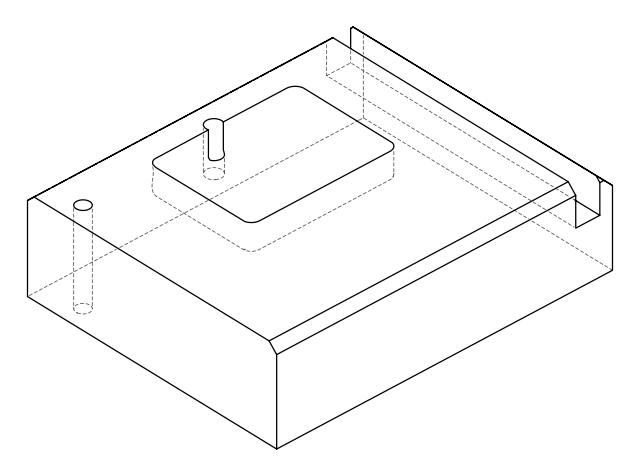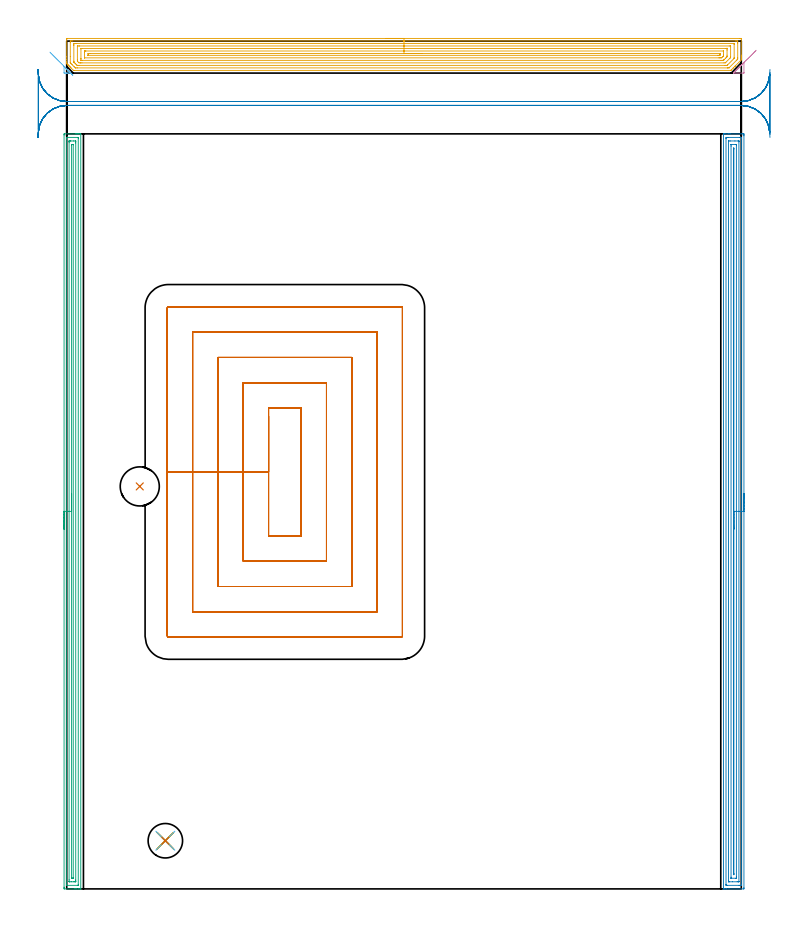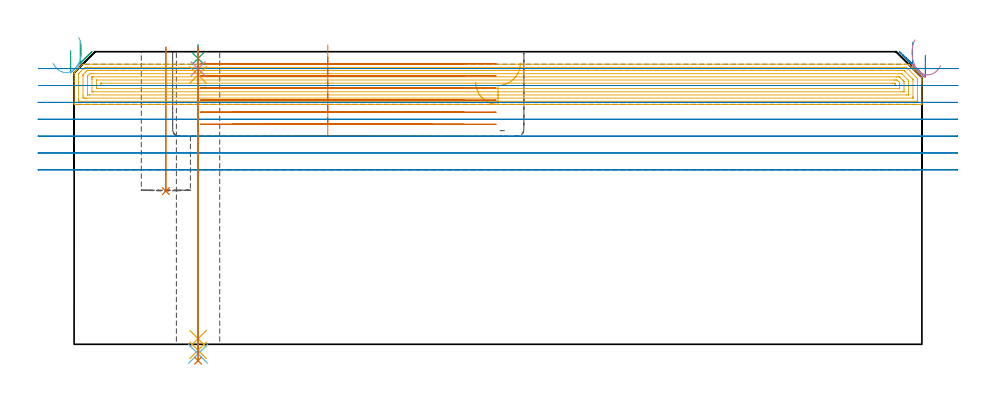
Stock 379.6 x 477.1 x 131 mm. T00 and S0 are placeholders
(PLAN: 13 operations, 8 tool changes, 97.8 min)
(1 INDEXABLE_INSERT_DRILL_BLIND_HOLE_FROM_SOLID | STEP1POCKET | NXT0302_015 | 0.26 min | 23583 mm3)
(2 AREA_MILL | FG_CHAMFER_SURFACE | UGT0205_001 | 17.16 min | 28515 mm3)
(3 AREA_MILL_1 | FG_CHAMFER_SURFACE_1 | UGT0205_001 | 13.79 min | 19021 mm3)
(4 AREA_MILL_2 | FG_CHAMFER_SURFACE_2 | UGT0205_001 | 0.23 min | 1218 mm3)
(5 AREA_MILL_3 | FG_CHAMFER_SURFACE_3 | UGT0205_001 | 21.43 min | 104778 mm3)
(6 AREA_MILL_4 | FG_CHAMFER_SURFACE_4 | UGT0205_001 | 0.19 min | 160 mm3)
(7 MILL_RECTANGULAR_POCKET | POCKET_RECTANGULAR_STRAIGHT | NXT0201_007 | Follow Part, ap 6.25, ae 75% | 30.34 min | 1245376 mm3)
(8 MILL_RECTANGULAR_SLOT | SLOT_RECTANGULAR | UGT0201_004 | Follow Part, ap 8, ae 75% | 12.66 min | 679836 mm3)
(9 SPOT_DRILL | STEP1HOLE | NXT0321_9005460120000 | 0.05 min | 141 mm3)
(10 DRILL_BLIND_HOLE_INTO_CENTER | STEP1HOLE | NXT0301_022 | 0.04 min | 93 mm3)
(11 GUN_DRILL_THROUGH_HOLE | STEP1HOLE | UGT0307_001 | 0.58 min | 2662 mm3)
(12 SPADE_DRILL_TO_ENLARGE_THROUGH_HOLE | STEP1HOLE | UGT0306_003 | 0.55 min | 13187 mm3)
(13 DRILL_TO_ENLARGE_THROUGH_HOLE | STEP1HOLE | UGT0301_261 | 0.56 min | 22512 mm3)
(TOOL NXT0302_015 | Index. Insert Drill 22mm [880-D2200L25-03] | D22 PA176 FL66 Z2)
(TOOL UGT0205_001 | Chamfer Mill 20 x 3 x 45 deg. | D20 FL50 Z2)
(TOOL NXT0201_007 | ENDMILL 25mm [R216.25-25050GCK54P 1620] | D25 R3 FL54 Z5)
(TOOL UGT0201_004 | End Mill 32 mm | D32 FL53 Z6)
(TOOL NXT0321_9005460120000 | NC Spot Drill, 142deg, 12mm, Carbide, Uncoated | D12 PA142 FL30 Z2)
(TOOL NXT0301_022 | Carbide Drill 5.1mm [860.1-0510-015A1-MM 2214] | D5.1 PA140 FL28 Z2)
(TOOL UGT0307_001 | Gun Drill 5 mm | D5 PA130 FL24 Z1)
(TOOL UGT0306_003 | Spade Drill 12.5mm | D12.5 PA132 FL10 Z2)
(TOOL UGT0301_261 | Twist Drill 19.4 mm | D19.4 PA118 FL140 Z2)
(OP 1 INDEXABLE_INSERT_DRILL_BLIND_HOLE_FROM_SOLID)
G17 G21 G94 G90
T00 M6
G54
G17 G0 G90 X41.1 Y226.5 S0 M3
G43 Z141. H1
G94 G81 G98 Z68.6 F250. R133.
G80
M5
M2
(OP 2 AREA_MILL)
G17 G21 G94 G90
T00 M6
G54
G17 G0 G90 X381.1 Y222.45 S1061 M3
G43 Z141. H0
Z129.5
G94 G1 Y222.412 Z128.628 F250.
Y222.298 Z127.764
Y222.109 Z126.912
Y221.847 Z126.08
Y221.513 Z125.274
Y221.11 Z124.5
Y220.642 Z123.764
Y220.11 Z123.072
Y219.521 Z122.429
Y218.878 Z121.84
Y218.186 Z121.308
Y217.45 Z120.84
Y216.676 Z120.437
Y215.87 Z120.103
Y215.038 Z119.841
Y214.187 Z119.652
Y213.322 Z119.538
Y212.45 Z119.5
Y0.624
X381.096 Y0.19 Z119.503
X381.092 Y0.01 Z119.506
X380.908 Y0. Z119.69
X372.704 Z127.89
X371.29 Z129.306
X370.94 Z129.655
X370.241 Z130.359
X369.963 Z130.636
X369.607 Z130.984
X369.603 Y0.007 Z130.988
X369.6 Y0.177 Z131.
Y424.723
X369.603 Y424.892 Z130.988
X369.607 Y424.893 Z130.984
X369.963 Y424.9 Z130.637
X370.241 Z130.358
X370.94 Z129.655
X372.172 Z128.425
X372.704 Z127.89
X373.32 Z127.275
X380.026 Z120.571
X380.642 Y424.895 Z119.956
X381.092 Y424.89 Z119.506
X381.095 Y424.736 Z119.503
X381.099 Y424.276 Z119.501
X381.1 Y423.811 Z119.5
Y212.45
X379.686 Z120.914
X379.685 Y2.487 Z120.915
Y2.412
X379.679 Y2.012 Z120.921
X379.281 Y2.003 Z121.319
X378.878 Y2.001 Z121.722
X378.402 Y2. Z122.198
X371.822 Y2.001 Z128.778
X371.344 Y2.003 Z129.256
X371.119 Y2.01 Z129.481
X371.021 Y2.036 Z129.579
X371.015 Y2.336 Z129.585
Y2.412
Y422.413
Y422.488
X371.021 Y422.888 Z129.579
X371.419 Y422.897 Z129.181
X371.822 Y422.899 Z128.778
X372.298 Y422.9 Z128.302
X378.878 Y422.899 Z121.722
X379.356 Y422.897 Z121.244
X379.581 Y422.89 Z121.019
X379.679 Y422.864 Z120.921
X379.685 Y422.564 Z120.915
Y422.488
X379.686 Y212.45 Z120.914
X378.272 Z122.328
X378.271 Y4.199 Z122.329
X378.27 Y4.06 Z122.33
X378.267 Y4.026 Z122.333
X378.265 Y4.015 Z122.335
X378.256 Y4.01 Z122.344
X378.19 Y4.003 Z122.41
X377.996 Y4.001 Z122.604
X377.31 Y4. Z123.29
X374.665 Z125.935
X372.901 Z127.699
X372.704 Y4.002 Z127.896
X372.508 Y4.006 Z128.092
X372.453 Y4.01 Z128.147
X372.435 Y4.016 Z128.165
X372.433 Y4.033 Z128.167
X372.43 Y4.106 Z128.17
X372.429 Y4.199 Z128.171
X372.428 Y4.479 Z128.172
X372.429 Y420.701 Z128.171
X372.43 Y420.84 Z128.17
X372.433 Y420.874 Z128.167
X372.435 Y420.885 Z128.165
X372.444 Y420.89 Z128.156
X372.511 Y420.897 Z128.089
X372.704 Y420.899 Z127.896
X373.39 Y420.9 Z127.21
X376.035 Z124.565
X377.799 Z122.801
X377.996 Y420.898 Z122.604
X378.192 Y420.894 Z122.408
X378.247 Y420.89 Z122.353
X378.265 Y420.884 Z122.335
X378.267 Y420.867 Z122.333
X378.27 Y420.794 Z122.33
X378.271 Y420.701 Z122.329
X378.272 Y420.421 Z122.328
Y212.45
X376.857 Z123.743
Y6.881
X376.855 Y6.249 Z123.745
X376.851 Y6.037 Z123.749
X376.85 Y6.01 Z123.75
X376.829 Y6.007 Z123.771
X376.775 Y6.003 Z123.825
X376.666 Y6.001 Z123.934
X374.032 Z126.568
X373.926 Y6.003 Z126.674
X373.874 Y6.007 Z126.726
X373.852 Y6.01 Z126.748
X373.85 Y6.023 Z126.75
X373.847 Y6.134 Z126.753
X373.843 Y6.62 Z126.757
Y418.02
X373.845 Y418.651 Z126.755
X373.849 Y418.863 Z126.751
X373.85 Y418.89 Z126.75
X373.871 Y418.893 Z126.729
X373.925 Y418.897 Z126.675
X374.034 Y418.899 Z126.566
X376.668 Z123.932
X376.774 Y418.897 Z123.826
X376.826 Y418.893 Z123.774
X376.848 Y418.89 Z123.752
X376.851 Y418.877 Z123.749
X376.853 Y418.766 Z123.747
X376.857 Y418.28 Z123.743
Y212.45
X375.443 Z125.157
Y8.574
X375.442 Y8.479 Z125.158
X375.437 Y8.291 Z125.163
X375.426 Y8.01 Z125.174
X375.35 Z125.25
X375.264 Y8.017 Z125.336
X375.259 Y8.385 Z125.341
X375.257 Y8.574 Z125.343
Y416.326
X375.258 Y416.421 Z125.342
X375.263 Y416.609 Z125.337
X375.274 Y416.89 Z125.326
X375.35 Z125.25
X375.436 Y416.884 Z125.164
X375.441 Y416.515 Z125.159
X375.443 Y416.326 Z125.157
Y212.45
Y211.578 Z125.195
Y210.714 Z125.309
Y209.862 Z125.498
Y209.03 Z125.76
Y208.224 Z126.094
Y207.45 Z126.497
Y206.714 Z126.965
Y206.022 Z127.496
Y205.379 Z128.086
Y204.79 Z128.729
Y204.259 Z129.421
Y203.79 Z130.157
Y203.387 Z130.931
Y203.053 Z131.737
Y202.791 Z132.569
Y202.602 Z133.42
Y202.488 Z134.285
Y202.45 Z135.157
G0 Z141.
M5
M2
(OP 3 AREA_MILL_1)
G17 G21 G94 G90
T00 M6
G54
G17 G0 G90 X-1.5 Y202.45 S1061 M3
G43 Z141. H0
Z131.6
G94 G1 Y202.488 Z130.728 F250.
Y202.602 Z129.864
Y202.791 Z129.012
Y203.053 Z128.18
Y203.387 Z127.374
Y203.79 Z126.6
Y204.258 Z125.864
Y204.79 Z125.172
Y205.379 Z124.529
Y206.022 Z123.94
Y206.714 Z123.408
Y207.45 Z122.94
Y208.224 Z122.537
Y209.03 Z122.203
Y209.862 Z121.941
Y210.714 Z121.752
Y211.578 Z121.638
Y212.45 Z121.6
Y424.276
X-1.498 Y424.616 Z121.601
X-1.493 Y424.89 Z121.604
X-1.166 Y424.9 Z121.932
X4.946 Z128.04
X5.473 Z128.57
X5.819 Z128.915
X6.346 Z129.442
X6.692 Z129.787
X7.385 Z130.484
X7.635 Z130.734
X7.769 Y424.898 Z130.861
X7.897 Y424.89 Z130.988
X7.9 Y424.723 Z131.
Y0.177
X7.897 Y0.01 Z130.988
X7.769 Y0.002 Z130.861
X7.635 Y0. Z130.734
X7.385 Z130.484
X6.692 Z129.787
X5.473 Z128.57
X4.946 Z128.04
X4.337 Z127.432
X-1.166 Y0.001 Z121.932
X-1.493 Y0.01 Z121.604
X-1.498 Y0.284 Z121.601
X-1.5 Y0.624 Z121.6
Y0.966
Y212.45
X-0.086 Z123.014
X-0.085 Y422.488 Z123.015
X-0.083 Y422.829 Z123.017
X-0.081 Y422.871 Z123.019
X-0.08 Y422.885 Z123.02
X-0.062 Y422.89 Z123.038
X0.045 Y422.896 Z123.145
X0.179 Y422.899 Z123.279
X6.291 Z129.391
X6.44 Y422.896 Z129.54
X6.472 Y422.892 Z129.572
X6.479 Y422.889 Z129.579
X6.482 Y422.878 Z129.582
X6.484 Y422.843 Z129.584
X6.485 Y422.7 Z129.585
X6.486 Y422.488 Z129.586
X6.485 Y2.412 Z129.585
X6.483 Y2.071 Z129.583
X6.481 Y2.029 Z129.581
X6.48 Y2.015 Z129.58
X6.461 Y2.01 Z129.561
X6.355 Y2.005 Z129.455
X6.221 Y2.001 Z129.321
X0.109 Z123.209
X-0.04 Y2.004 Z123.06
X-0.072 Y2.008 Z123.028
X-0.079 Y2.011 Z123.021
X-0.082 Y2.022 Z123.018
X-0.084 Y2.057 Z123.016
X-0.086 Y2.2 Z123.014
Y2.412
Y212.45
X1.328 Z124.428
Y419.935
X1.33 Y420.701 Z124.43
X1.331 Y420.826 Z124.431
X1.335 Y420.87 Z124.435
X1.338 Y420.89 Z124.438
X1.357 Y420.892 Z124.457
X1.454 Y420.896 Z124.554
X2.133 Y420.9 Z125.233
X2.327 Z125.427
X3.879 Z126.979
X4.752 Z127.852
X4.946 Y420.897 Z128.046
X5.011 Y420.894 Z128.111
X5.057 Y420.891 Z128.157
X5.065 Y420.828 Z128.165
X5.068 Y420.701 Z128.168
X5.07 Y420.574 Z128.17
X5.071 Y419.807 Z128.171
Y4.965
X5.07 Y4.199 Z128.17
X5.069 Y4.074 Z128.169
X5.065 Y4.03 Z128.165
X5.062 Y4.01 Z128.162
X5.043 Y4.008 Z128.143
X4.946 Y4.005 Z128.046
X4.267 Y4. Z127.367
X4.073 Z127.173
X2.521 Z125.621
X1.648 Z124.748
X1.454 Y4.003 Z124.554
X1.389 Y4.006 Z124.489
X1.343 Y4.009 Z124.443
X1.335 Y4.072 Z124.435
X1.332 Y4.199 Z124.432
X1.33 Y4.326 Z124.43
X1.328 Y5.093 Z124.428
Y212.45
X2.743 Z125.843
Y418.644
X2.744 Y418.768 Z125.844
X2.747 Y418.851 Z125.847
X2.75 Y418.89 Z125.85
X2.771 Y418.892 Z125.871
X3.2 Y418.9 Z126.3
X3.213 Z126.313
X3.625 Y418.892 Z126.725
X3.647 Y418.89 Z126.747
X3.651 Y418.878 Z126.751
X3.655 Y418.845 Z126.755
X3.657 Y418.8 Z126.757
Y418.756
Y6.256
X3.656 Y6.132 Z126.756
X3.653 Y6.049 Z126.753
X3.65 Y6.01 Z126.75
X3.629 Y6.008 Z126.729
X3.2 Y6. Z126.3
X3.187 Z126.287
X2.775 Y6.008 Z125.875
X2.753 Y6.01 Z125.853
X2.749 Y6.022 Z125.849
X2.745 Y6.055 Z125.845
X2.743 Y6.1 Z125.843
Y6.144
Y212.45
Y213.322 Z125.881
Y214.186 Z125.995
Y215.038 Z126.183
Y215.87 Z126.446
Y216.676 Z126.78
Y217.45 Z127.182
Y218.186 Z127.651
Y218.878 Z128.182
Y219.521 Z128.772
Y220.11 Z129.415
Y220.642 Z130.107
Y221.11 Z130.843
Y221.513 Z131.616
Y221.847 Z132.422
Y222.109 Z133.254
Y222.298 Z134.106
Y222.412 Z134.971
Y222.45 Z135.843
G0 Z141.
M5
M2
(OP 4 AREA_MILL_2)
G17 G21 G94 G90
T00 M6
G54
G17 G0 G90 X376.459 Y460.359 S1061 M3
G43 Z141. H0
Z136.388
G94 G1 X376.125 Y460.025 Z135.655 F250.
X375.838 Y459.738 Z134.883
X375.599 Y459.499 Z134.078
X375.411 Y459.311 Z133.248
X375.275 Y459.174 Z132.397
X375.191 Y459.091 Z131.532
X375.162 Y459.061 Z130.661
X375.186 Y459.085 Z129.789
X375.263 Y459.163 Z128.924
X375.394 Y459.294 Z128.071
X375.577 Y459.477 Z127.238
X375.81 Y459.71 Z126.431
X376.093 Y459.992 Z125.655
X376.422 Y460.322 Z124.917
X376.795 Y460.695 Z124.222
X377.21 Y461.109 Z123.577
X377.662 Y461.562 Z122.984
X378.15 Y462.05 Z122.45
X381.079 Y464.98 Z119.519
X381.095 Y464.986 Z119.503
X381.097 Y464.984 Z119.501
X381.099 Y464.977 Z119.499
Y459.431 Z119.501
X381.097 Y459.267 Z119.503
X381.093 Y459.107 Z119.507
X380.769 Y459.1 Z119.831
X375.277 Z125.32
X375.234 Y459.104 Z125.361
X375.217 Y459.108 Z125.375
X375.251 Y459.154 Z125.343
X375.532 Y459.431 Z125.068
X375.823 Y459.722 Z124.777
X378.15 Y462.05 Z122.45
X378.669 Y462.569 Z121.978
X379.215 Y463.115 Z121.571
X379.783 Y463.683 Z121.234
X380.371 Y464.271 Z120.968
X380.973 Y464.873 Z120.775
X381.584 Y465.484 Z120.657
X382.2 Y466.1 Z120.615
X382.816 Y466.716 Z120.649
X383.428 Y467.328 Z120.759
X384.031 Y467.931 Z120.944
X384.62 Y468.52 Z121.202
X385.191 Y469.091 Z121.532
X385.74 Y469.64 Z121.932
X386.261 Y470.162 Z122.397
X386.753 Y470.653 Z122.925
X387.209 Y471.109 Z123.511
X387.628 Y471.528 Z124.152
X388.006 Y471.906 Z124.841
G0 Z141.
M5
M2
(OP 5 AREA_MILL_3)
G17 G21 G94 G90
T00 M6
G54
G17 G0 G90 X179.8 Y478.6 S1061 M3
G43 Z141. H0
Z117.4
G94 G1 X179.838 Z116.528 F250.
X179.952 Z115.664
X180.141 Z114.812
X180.403 Z113.98
X180.737 Z113.174
X181.14 Z112.4
X181.608 Z111.664
X182.14 Z110.972
X182.729 Z110.329
X183.372 Z109.74
X184.064 Z109.209
X184.8 Z108.74
X185.574 Z108.337
X186.38 Z108.003
X187.212 Z107.741
X188.064 Z107.552
X188.928 Z107.438
X189.8 Z107.4
X378.967
X379.306 Y478.596 Z107.402
X379.59 Y478.592 Z107.406
X379.6 Y478.304 Z107.693
Y469.156 Z116.839
Y468.635 Z117.361
Y468.267 Z117.729
Y467.747 Z118.249
Y467.378 Z118.616
Y466.64 Z119.359
Y466.5 Z119.5
X376.172 Y463.072 Z122.928
X376.035 Y462.933 Z123.064
X375.986 Y462.885 Z123.113
X375.299 Y462.199 Z123.8
X375.146 Y462.044 Z123.952
X375.091 Y461.991 Z124.007
X374.256 Y461.156 Z124.844
X374.048 Y460.947 Z125.051
X373.835 Y460.735 Z125.264
X373.729 Y460.631 Z125.364
X373.695 Y460.604 Z125.389
X373.601 Y460.6 Z125.4
X4.21
X3.798 Y460.606 Z125.392
X3.706 Y460.693 Z125.305
X2.354 Y462.044 Z123.952
X2.289 Y462.11 Z123.889
X2.123 Y462.276 Z123.723
X2.058 Y462.341 Z123.656
X1.995 Y462.405 Z123.594
X1.825 Y462.574 Z123.425
X1.761 Y462.637 Z123.36
X1.7 Y462.699 Z123.3
X1.527 Y462.872 Z123.127
X1.465 Y462.933 Z123.063
X1.406 Y462.994 Z123.005
X1.229 Y463.17 Z122.829
X1.169 Y463.23 Z122.767
X1.111 Y463.288 Z122.711
X0.931 Y463.469 Z122.53
X0.873 Y463.526 Z122.471
X0.817 Y463.583 Z122.416
X0.633 Y463.767 Z122.232
X0.576 Y463.822 Z122.175
X0.417 Y463.983 Z122.017
X0.335 Y464.065 Z121.935
X0.132 Y464.267 Z121.731
X0.037 Y464.366 Z121.632
X0.001 Y464.409 Z121.587
X0. Y464.711 Z121.287
Y464.82 Z121.178
Y465.6 Z120.395
Y466.858 Z119.139
Y468.267 Z117.729
Y478.044 Z107.953
X0.002 Y478.307 Z107.691
X0.01 Y478.592 Z107.406
X0.297 Y478.599 Z107.399
X189.8 Y478.6 Z107.4
Y477.186 Z108.814
X376.254
X377.149 Y477.184 Z108.816
X377.178 Y477.183 Z108.817
X377.59 Y477.156 Z108.844
X377.597 Y476.739 Z109.261
X377.599 Y476.267 Z109.733
X377.6 Y475.848 Z110.152
X377.599 Y467.848 Z118.152
X377.597 Y467.378 Z118.622
X377.594 Y466.965 Z119.035
X377.139 Y466.489 Z119.511
X372.706 Y462.056 Z123.944
X372.7 Y462.051 Z123.949
X372.687 Y462.044 Z123.956
X371.841 Y462.015 Z123.985
X371.812
X6.03 Y462.014 Z123.986
X5.133 Y462.016 Z123.984
X5.105 Y462.018 Z123.982
X4.817 Y462.044 Z123.956
X4.21 Y462.641 Z123.359
X3.027 Y463.822 Z122.178
X2.422 Y464.429 Z121.571
X2.145 Y464.711 Z121.289
X2.053 Y464.808 Z121.192
X2.01 Y464.87 Z121.13
X2.007 Y464.921 Z121.079
X2.002 Y465.129 Z120.871
X2. Y468.463 Z117.537
X2.001 Y476.267 Z109.733
X2.002 Y476.683 Z109.317
X2.01 Y477.156 Z108.844
X2.394 Y477.183 Z108.817
X2.422 Y477.184 Z108.816
X3.286 Y477.186 Z108.814
X189.8
Y475.772 Z110.228
X375.39 Y475.771 Z110.229
X375.521 Y475.769 Z110.231
X375.569 Y475.767 Z110.233
X375.587 Y475.765 Z110.235
X375.591 Y475.726 Z110.274
X375.596 Y475.587 Z110.413
X375.599 Y475.378 Z110.622
X375.6 Y475.169 Z110.831
X375.599 Y467.718 Z118.282
X375.597 Y467.548 Z118.452
X375.594 Y467.463 Z118.537
X375.59 Y467.422 Z118.578
X375.567 Y467.378 Z118.622
X375.482 Y467.286 Z118.714
X375.39 Y467.19 Z118.81
X371.918 Y463.717 Z122.283
X371.812 Y463.613 Z122.387
X371.668 Y463.479 Z122.521
X371.62 Y463.435 Z122.565
X371.562 Y463.434 Z122.566
X371.312 Y463.43 Z122.57
X370.918 Y463.429 Z122.571
X370.419 Y463.428 Z122.572
X6.894 Y463.429 Z122.571
X6.393 Y463.431 Z122.569
X5.999 Y463.435 Z122.565
X5.873 Y463.438 Z122.562
X5.742 Y463.565 Z122.435
X5.479 Y463.822 Z122.178
X5.105 Y464.194 Z121.806
X4.588 Y464.711 Z121.289
X4.21 Y465.09 Z120.91
X4.087 Y465.219 Z120.781
X4.028 Y465.284 Z120.716
X4.01 Y465.391 Z120.609
X4.005 Y465.6 Z120.4
X4.001 Y465.808 Z120.192
X4. Y474.698 Z111.302
X4.003 Y475.378 Z110.622
X4.007 Y475.58 Z110.42
X4.022 Y475.765 Z110.235
X4.21 Y475.767 Z110.233
X4.71 Y475.77 Z110.23
X5.105 Y475.771 Z110.229
X5.603 Y475.772 Z110.228
X189.8
Y474.357 Z111.643
X372.839
X373.502 Y474.352 Z111.648
X373.578 Y474.35 Z111.65
X373.591 Y474.345 Z111.655
X373.594 Y474.321 Z111.679
X373.597 Y474.266 Z111.734
X373.599 Y474.044 Z111.956
X373.6 Y468.267 Z117.733
X373.573 Y467.834 Z118.166
X373.361 Y467.616 Z118.384
X373.128 Y467.378 Z118.622
X370.918 Y465.167 Z120.833
X370.685 Y464.942 Z121.058
X370.589 Y464.85 Z121.15
X369.891 Y464.843 Z121.157
X8.55
X7.788 Y464.844 Z121.156
X7.653 Y464.845 Z121.155
X6.894 Y464.862 Z121.138
X6.157 Y465.6 Z120.4
X6.052 Y465.709 Z120.291
X6.01 Y465.768 Z120.232
X6.008 Y465.822 Z120.178
X6.003 Y466.044 Z119.956
X6. Y466.488 Z119.512
X6.001 Y474.044 Z111.956
X6.003 Y474.266 Z111.734
X6.006 Y474.321 Z111.679
X6.009 Y474.345 Z111.655
X6.025 Y474.35 Z111.65
X6.136 Y474.353 Z111.647
X6.894 Y474.357 Z111.643
X7.026
X189.8
Y472.943 Z113.057
X370.918
X371.582 Y472.94 Z113.06
X371.585 Y472.937 Z113.063
X371.595 Y472.927 Z113.073
X371.598 Y472.711 Z113.289
X371.6 Y472.033 Z113.967
Y469.156 Z116.844
X371.599 Y468.478 Z117.522
X371.596 Y468.372 Z117.628
X371.591 Y468.32 Z117.68
X371.586 Y468.296 Z117.704
X371.561 Y468.267 Z117.733
X371.243 Y467.943 Z118.057
X370.918 Y467.616 Z118.384
X370.023 Y466.721 Z119.279
X369.906 Y466.605 Z119.395
X369.787 Y466.489 Z119.511
X369.566 Y466.276 Z119.724
X369.355 Y466.264 Z119.736
X369.129 Y466.261 Z119.739
X368.467 Y466.257 Z119.743
X368.234
X8.682
X8.018 Y466.26 Z119.74
X8.015 Y466.263 Z119.737
X8.005 Y466.273 Z119.727
X8.002 Y466.489 Z119.511
X8. Y467.167 Z118.833
Y467.378 Z118.622
X8.001 Y472.711 Z113.289
X8.005 Y472.881 Z113.119
X8.008 Y472.922 Z113.078
X8.012 Y472.936 Z113.064
X8.06 Y472.938 Z113.062
X8.215 Y472.941 Z113.059
X8.449 Y472.943 Z113.057
X8.682
X189.8
Y471.529 Z114.471
X369.425 Y471.528 Z114.472
X369.526 Y471.526 Z114.474
X369.576 Y471.522 Z114.478
X369.59 Y471.52 Z114.48
X369.592 Y471.506 Z114.494
X369.598 Y471.355 Z114.645
X369.6 Y469.576 Z116.424
X369.599 Y469.156 Z116.844
X369.597 Y468.921 Z117.079
X369.593 Y468.805 Z117.195
X369.589 Y468.749 Z117.251
X369.565 Y468.722 Z117.278
X369.124 Y468.271 Z117.729
X368.674 Y467.83 Z118.17
X368.525 Y467.685 Z118.315
X368.234 Y467.678 Z118.322
X367.936 Y467.674 Z118.326
X367.34 Y467.672 Z118.328
X367.045 Y467.671 Z118.329
X10.175 Y467.672 Z118.328
X10.074 Y467.674 Z118.326
X10.024 Y467.678 Z118.322
X10.01 Y467.68 Z118.32
X10.008 Y467.694 Z118.306
X10.002 Y467.845 Z118.155
X10. Y470.933 Z115.067
Y471.401 Z114.599
X10.003 Y471.469 Z114.531
X10.008 Y471.509 Z114.491
X10.012 Y471.523 Z114.477
X10.023 Y471.524 Z114.476
X10.172 Y471.527 Z114.473
X10.471 Y471.529 Z114.471
X10.766
X189.8
Y470.115 Z115.885
X367.34 Y470.114 Z115.886
X367.41
X367.551 Y470.11 Z115.89
X367.586 Y470.108 Z115.892
X367.591 Y470.102 Z115.898
X367.595 Y470.081 Z115.919
X367.598 Y470.044 Z115.956
X367.6 Y469.786 Z116.214
X367.599 Y469.471 Z116.529
X367.596 Y469.313 Z116.687
X367.592 Y469.235 Z116.765
X367.588 Y469.198 Z116.802
X367.547 Y469.156 Z116.844
X367.476 Y469.092 Z116.908
X367.408 Y469.088 Z116.912
X367.34 Y469.087 Z116.913
X366.516 Y469.085 Z116.915
X12.26
X12.189 Y469.086 Z116.914
X12.048 Y469.09 Z116.91
X12.014 Y469.092 Z116.908
X12.009 Y469.098 Z116.902
X12.004 Y469.119 Z116.881
X12.002 Y469.156 Z116.844
X12.001 Y469.413 Z116.587
X12.008 Y470.044 Z115.956
X12.01 Y470.102 Z115.898
X12.119 Y470.11 Z115.89
X12.191 Y470.113 Z115.887
X12.26 Y470.114 Z115.886
X13.084 Y470.115 Z115.885
X189.8
X190.672 Z115.923
X191.536 Z116.037
X192.388 Z116.226
X193.22 Z116.488
X194.026 Z116.822
X194.8 Z117.225
X195.536 Z117.694
X196.228 Z118.225
X196.871 Z118.814
X197.46 Z119.457
X197.992 Z120.15
X198.46 Z120.885
X198.863 Z121.659
X199.197 Z122.465
X199.459 Z123.297
X199.648 Z124.149
X199.762 Z125.014
X199.8 Z125.885
G0 Z141.
M5
M2
(OP 6 AREA_MILL_4)
G17 G21 G94 G90
T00 M6
G54
G17 G0 G90 X-9.456 Y470.856 S1061 M3
G43 Z141. H0
Z125.891
G94 G1 X-9.078 Y470.478 Z125.202 F250.
X-8.659 Y470.059 Z124.561
X-8.203 Y469.603 Z123.975
X-7.712 Y469.112 Z123.447
X-7.19 Y468.59 Z122.982
X-6.641 Y468.041 Z122.582
X-6.07 Y467.47 Z122.252
X-5.481 Y466.881 Z121.994
X-4.878 Y466.278 Z121.809
X-4.266 Y465.666 Z121.699
X-3.65 Y465.05 Z121.665
X-3.034 Y464.434 Z121.707
X-2.423 Y463.823 Z121.825
X-1.821 Y463.221 Z122.018
X-1.233 Y462.633 Z122.284
X-0.665 Y462.065 Z122.621
X-0.119 Y461.519 Z123.028
X0.4 Y461. Z123.5
X2.031 Y459.37 Z125.13
X2.181 Y459.221 Z125.278
X2.234 Y459.164 Z125.33
X2.283 Y459.11 Z125.374
X2.156 Y459.1 Z125.252
X2.031 Z125.129
X1.251 Z124.35
X0.438 Z123.537
X-0.045 Z123.051
X-0.286 Z122.811
X-0.934 Z122.163
X-1.19 Z121.908
X-1.491 Y459.11 Z121.605
X-1.499 Y459.376 Z121.599
X-1.5 Y462.671 Z121.6
X-1.498 Y462.789 Z121.602
X-1.492 Y462.884 Z121.606
X-1.379 Y462.778 Z121.717
X-1.231 Y462.631 Z121.868
X-0.934 Y462.334 Z122.166
X0.4 Y461. Z123.5
X0.888 Y460.512 Z124.034
X1.34 Y460.059 Z124.627
X1.755 Y459.645 Z125.272
X2.128 Y459.272 Z125.967
X2.457 Y458.943 Z126.705
X2.74 Y458.66 Z127.481
X2.973 Y458.427 Z128.288
X3.156 Y458.244 Z129.121
X3.287 Y458.113 Z129.974
X3.364 Y458.036 Z130.839
X3.388 Y458.011 Z131.711
X3.359 Y458.041 Z132.582
X3.275 Y458.125 Z133.447
X3.139 Y458.261 Z134.298
X2.951 Y458.449 Z135.128
X2.712 Y458.688 Z135.933
X2.425 Y458.975 Z136.705
X2.091 Y459.309 Z137.438
G0 Z141.
M5
M2
(OP 7 MILL_RECTANGULAR_POCKET)
G17 G21 G94 G90
T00 M6
G54
G17 G0 G90 X113.6 Y266.052 S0 M3
G43 Z141. H1
Z134.
G94 G1 Y234.65 Z125.586 F250.
Y198.7 F500.
X131.9
Y270.6
X113.6
Y234.65
X99.35
Y184.45
X146.15
Y284.85
X99.35
Y234.65
X85.1
Y170.2
X160.4
Y299.1
X85.1
Y234.65
X70.85
Y155.95
X174.65
Y313.35
X70.85
Y234.65
X56.6
Y142.3
G3 X57.2 Y141.7 R0.6
G1 X188.3
G3 X188.9 Y142.3 R0.6
G1 Y327.
G3 X188.3 Y327.6 R0.6
G1 X57.2
G3 X56.6 Y327. R0.6
G1 Y234.65
Y233.65
G0 X113.6 Y266.052 Z128.586
G1 Y234.65 Z120.171 F250.
Y198.7 F500.
X131.9
Y270.6
X113.6
Y234.65
X99.35
Y184.45
X146.15
Y284.85
X99.35
Y234.65
X85.1
Y170.2
X160.4
Y299.1
X85.1
Y234.65
X70.85
Y155.95
X174.65
Y313.35
X70.85
Y234.65
X56.6
Y142.3
G3 X57.2 Y141.7 R0.6
G1 X188.3
G3 X188.9 Y142.3 R0.6
G1 Y327.
G3 X188.3 Y327.6 R0.6
G1 X57.2
G3 X56.6 Y327. R0.6
G1 Y234.65
Y233.65
G0 X113.6 Y266.052 Z123.171
G1 Y234.65 Z114.757 F250.
Y198.7 F500.
X131.9
Y270.6
X113.6
Y234.65
X99.35
Y184.45
X146.15
Y284.85
X99.35
Y234.65
X85.1
Y170.2
X160.4
Y299.1
X85.1
Y234.65
X70.85
Y155.95
X174.65
Y313.35
X70.85
Y234.65
X56.6
Y142.3
G3 X57.2 Y141.7 R0.6
G1 X188.3
G3 X188.9 Y142.3 R0.6
G1 Y327.
G3 X188.3 Y327.6 R0.6
G1 X57.2
G3 X56.6 Y327. R0.6
G1 Y234.65
Y233.65
G0 X113.6 Y266.052 Z117.757
G1 Y234.65 Z109.343 F250.
Y198.7 F500.
X131.9
Y270.6
X113.6
Y234.65
X99.35
Y184.45
X146.15
Y284.85
X99.35
Y234.65
X85.1
Y170.2
X160.4
Y299.1
X85.1
Y234.65
X70.85
Y155.95
X174.65
Y313.35
X70.85
Y234.65
X56.6
Y142.3
G3 X57.2 Y141.7 R0.6
G1 X188.3
G3 X188.9 Y142.3 R0.6
G1 Y327.
G3 X188.3 Y327.6 R0.6
G1 X57.2
G3 X56.6 Y327. R0.6
G1 Y234.65
Y233.65
G0 X113.6 Y266.052 Z112.343
G1 Y234.65 Z103.929 F250.
Y198.7 F500.
X131.9
Y270.6
X113.6
Y234.65
X99.35
Y184.45
X146.15
Y284.85
X99.35
Y234.65
X85.1
Y170.2
X160.4
Y299.1
X85.1
Y234.65
X70.85
Y155.95
X174.65
Y313.35
X70.85
Y234.65
X56.6
Y142.3
G3 X57.2 Y141.7 R0.6
G1 X188.3
G3 X188.9 Y142.3 R0.6
G1 Y327.
G3 X188.3 Y327.6 R0.6
G1 X57.2
G3 X56.6 Y327. R0.6
G1 Y234.65
Y233.65
G0 X113.6 Y266.052 Z106.929
G1 Y234.65 Z98.514 F250.
Y198.7 F500.
X131.9
Y270.6
X113.6
Y234.65
X99.35
Y184.45
X146.15
Y284.85
X99.35
Y234.65
X85.1
Y170.2
X160.4
Y299.1
X85.1
Y234.65
X70.85
Y155.95
X174.65
Y313.35
X70.85
Y234.65
X56.6
Y142.3
G3 X57.2 Y141.7 R0.6
G1 X188.3
G3 X188.9 Y142.3 R0.6
G1 Y327.
G3 X188.3 Y327.6 R0.6
G1 X57.2
G3 X56.6 Y327. R0.6
G1 Y234.65
Y233.65
G0 X113.6 Y266.052 Z101.514
G1 Y234.65 Z93.1 F250.
Y198.7 F500.
X131.9
Y270.6
X113.6
Y234.65
X99.35
Y184.45
X146.15
Y284.85
X99.35
Y234.65
X85.1
Y170.2
X160.4
Y299.1
X85.1
Y234.65
X70.85
Y155.95
X174.65
Y313.35
X70.85
Y234.65
X56.6
Y142.3
G3 X57.2 Y141.7 R0.6
G1 X188.3
G3 X188.9 Y142.3 R0.6
G1 Y327.
G3 X188.3 Y327.6 R0.6
G1 X57.2
G3 X56.6 Y327. R0.6
G1 Y234.65
Y233.65
G0 Z141.
M5
M2
(OP 8 MILL_RECTANGULAR_SLOT)
G17 G21 G94 G90
T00 M6
G54
G17 G0 G90 X395.877 Y459.317 S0 M3
G43 Z141. H0
Z123.443
G94 G1 X395.364 Y456.362 F250.
G2 X379.6 Y443.1 R16. F500.
G1 X0.
G2 X-15.914 Y457.445 R16.
G1 X-15.944 Y457.447
G3 X-16. Y456.11 R16.
G1 Y427.941
G3 X-15.942 Y426.576 R16.
G1 X-15.912 Y426.578
G2 X0. Y440.9 R16.
G1 X379.6
G2 X395.364 Y427.638 R16.
G1 X395.877 Y424.682 F250.
G0 X395.754 Y461.115 Z115.886
G1 X395.57 Y458.12
G2 X379.6 Y443.1 R16. F500.
G1 X0.
G2 X-15.97 Y458.121 R16.
G1 X-16.
Y425.879
X-15.97
G2 X0. Y440.9 R16.
G1 X379.6
G2 X395.57 Y425.88 R16.
G1 X395.754 Y422.885 F250.
G0 Z141.
X-16.154
Z108.329
G1 X-15.97 Y425.879
G2 X0. Y440.9 R16. F500.
G1 X379.6
G2 X395.57 Y425.88 R16.
G1 X395.6
Y458.12
X395.57
G2 X379.6 Y443.1 R16.
G1 X0.
G2 X-15.97 Y458.121 R16.
G1 X-16.154 Y461.115 F250.
G0 Y422.885 Z100.771
G1 X-15.97 Y425.879
G2 X0. Y440.9 R16. F500.
G1 X379.6
G2 X395.57 Y425.88 R16.
G1 X395.6
Y458.12
X395.57
G2 X379.6 Y443.1 R16.
G1 X0.
G2 X-15.97 Y458.121 R16.
G1 X-16.154 Y461.115 F250.
G0 Y422.885 Z93.214
G1 X-15.97 Y425.879
G2 X0. Y440.9 R16. F500.
G1 X379.6
G2 X395.57 Y425.88 R16.
G1 X395.6
Y458.12
X395.57
G2 X379.6 Y443.1 R16.
G1 X0.
G2 X-15.97 Y458.121 R16.
G1 X-16.154 Y461.115 F250.
G0 Y422.885 Z85.657
G1 X-15.97 Y425.879
G2 X0. Y440.9 R16. F500.
G1 X379.6
G2 X395.57 Y425.88 R16.
G1 X395.6
Y458.12
X395.57
G2 X379.6 Y443.1 R16.
G1 X0.
G2 X-15.97 Y458.121 R16.
G1 X-16.154 Y461.115 F250.
G0 Y422.885 Z78.1
G1 X-15.97 Y425.879
G2 X0. Y440.9 R16. F500.
G1 X379.6
G2 X395.57 Y425.88 R16.
G1 X395.6
Y458.12
X395.57
G2 X379.6 Y443.1 R16.
G1 X0.
G2 X-15.97 Y458.121 R16.
G1 X-16.154 Y461.115 F250.
G0 Z141.
M5
M2
(OP 9 SPOT_DRILL)
G17 G21 G94 G90
T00 M6
G54
G17 G0 G90 X55.5 Y27.1 S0 M3
G43 Z141. H0
G94 G81 G98 Z128. F250. R134.
G80
M5
M2
(OP 10 DRILL_BLIND_HOLE_INTO_CENTER)
G17 G21 G94 G90
T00 M6
G54
G17 G0 G90 X55.5 Y27.1 S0 M3
G43 Z141. H1
G94 G81 G98 Z123.35 F250. R133.
G80
M5
M2
(OP 11 GUN_DRILL_THROUGH_HOLE)
G17 G21 G94 G90
T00 M6
G54
G17 G0 G90 X55.5 Y27.1 M8
G43 Z141. H0
Z128.916
S716 M3
G94 G1 Z120.594 F125. M26
G4 X.084
Z2.5 F250.
G4 X.084
Z-2.666 F125.
G4 X.084
M5
M9
G0 Z128.916
Z141.
M2
(OP 12 SPADE_DRILL_TO_ENLARGE_THROUGH_HOLE)
G17 G21 G94 G90
T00 M6
G54
G17 G0 G90 X55.5 Y27.1 S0 M3
G43 Z141. H0
G94 G73 G98 Z-4.283 F250. Q12.298 R133.
G80
M5
M2
(OP 13 DRILL_TO_ENLARGE_THROUGH_HOLE)
G17 G21 G94 G90
T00 M6
G54
G17 G0 G90 X55.5 Y27.1 S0 M3
G43 Z141. H0
G94 G73 G98 Z-7.328 F250. Q17.291 R133.
G80
M5
M2
